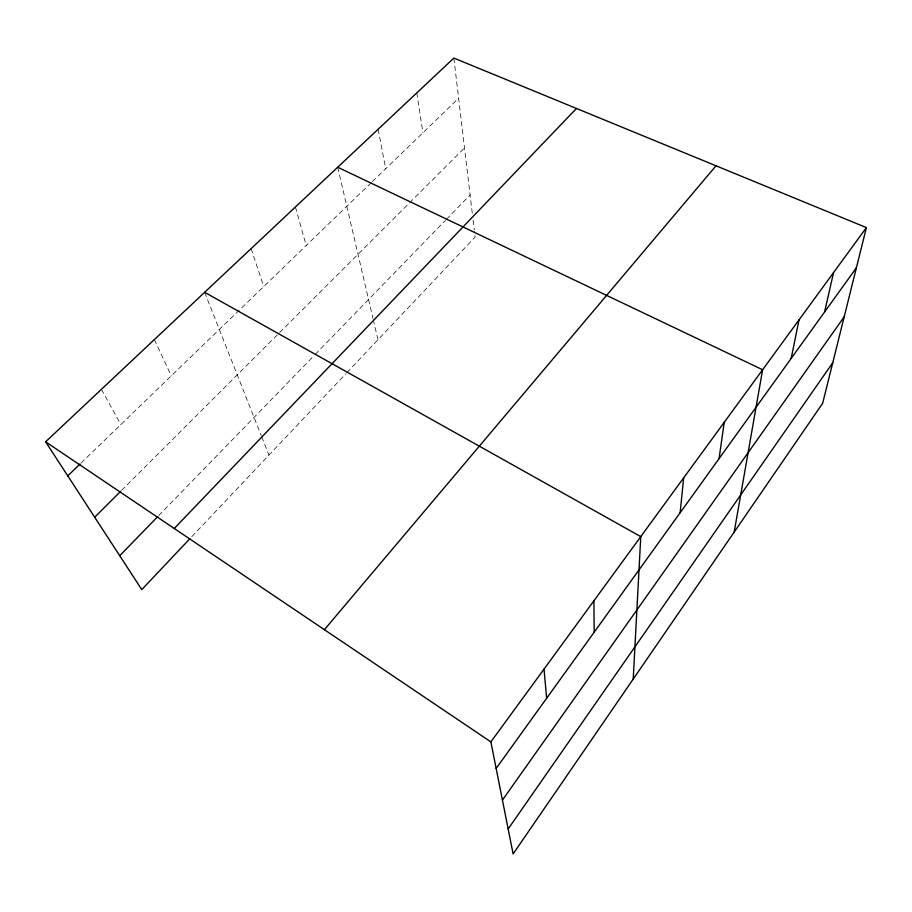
<?xml version="1.0" encoding="UTF-8"?>
<svg xmlns="http://www.w3.org/2000/svg" width="912" height="912" viewBox="0 0 912 912"><rect width="100%" height="100%" fill="white"/><g stroke="black" fill="none" stroke-linecap="round" stroke-linejoin="round"><path stroke-width="0.68" stroke-dasharray="4.56 3.42" d="M191.794 536.701L345.944 373.646M346.913 372.62L475.095 237.04L474.434 231.42M158.756 515.542L314.344 355.327M315.324 354.323L445.444 220.328M446.435 219.313L470.102 194.94M121.592 490.394L464.527 147.915M81.031 463.045L371.366 182.56M372.392 181.579L458.633 98.257M101.414 389.344L120.84 424.593M154.356 339.583L171.296 375.847M204.641 292.307L261.242 435.605M261.755 436.905L268.937 455.088M251.108 248.645L263.762 286.516M295.42 207.001L306.215 245.499M337.714 167.238L372.94 318.299M373.259 319.645L377.956 339.788M378.149 129.242L385.685 168.731M416.83 92.887L422.917 132.753M453.857 58.072L472.268 213.18M473.1 220.202L474.263 230.018"/><path stroke-width="1.37" d="M633.224 679.064L640.771 536.609L204.641 292.307M680.124 512.761L683.669 477.854M719.078 458.611L724.219 422.324M734.194 532.072L762.614 369.748L337.714 167.238M791.171 358.427L799.003 319.907M824.573 311.995L833.557 272.585M866.4 227.601L822.658 403.275L513.114 853.928L490.884 741.889L45.6 441.796L453.857 58.072L866.4 227.601L490.884 741.889M508.166 828.962L832.759 362.691M502.432 800.098L844.181 316.829M496.151 768.44L856.402 267.775M324.398 629.69L716.011 165.802M189.867 538.73L141.77 589.608L45.6 441.796M174.238 528.493L576.475 108.46M119.734 555.727L157.776 516.557M94.688 517.252L120.589 491.386M67.773 475.87L80.017 464.037M544.019 669.112L546.653 698.25M593.883 600.826L594.191 632.187"/></g></svg>
